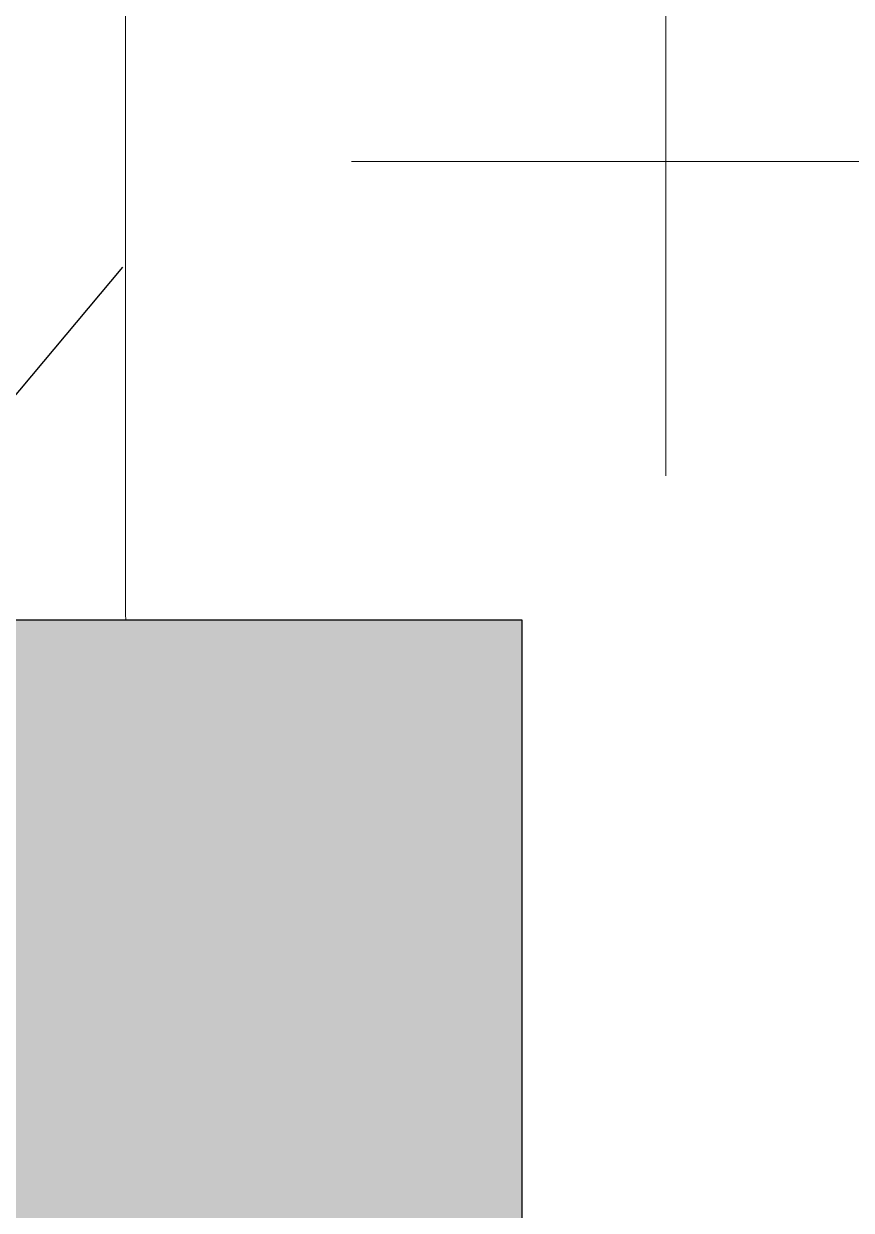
# Model space of a CAD drawing. Header units: millimetres. Extents: x 652937 to 1670132, y 1473552 to 2851037.
# Drawn here: x 708654.2 to 708863.3, y 1509163.6 to 1509463.2 of the extents above; entities that cross this region are included whole.
import ezdxf

# ---------------------------------------------------------------- set-up
doc = ezdxf.new("R2010")
doc.units = ezdxf.units.MM
doc.set_wipeout_variables(frame=1)
doc.linetypes.add('HIDDEN', pattern=[0.375, 0.25, -0.125])
for name, color, linetype in [('000 - CONCRETE_COL_HATCH_', 7, 'Continuous'), ('000 - CONCRETE_COL_MAIN_COLOR_1', 7, 'Continuous'), ('000 - CONCRETE_COL_WIPEOUT_', 7, 'Continuous'), ('TEXT', 7, 'Continuous')]:
    doc.layers.add(name, color=color, linetype=linetype)
for name, color, linetype, lineweight in [('A-FLOR-E', 7, 'Continuous', 9), ('A-WALL', 7, 'Continuous', 25), ('S-230-A-FLOOR', 7, 'Continuous', 9)]:
    doc.layers.add(name, color=color, linetype=linetype, lineweight=lineweight)

# ---------------------------------------------------------------- blocks, each defined once
blk = doc.blocks.new('C25')
at = {"layer": 'S-230-A-FLOOR', "color": 7}
blk.add_line((-2.328306436538696e-10, 0.06864600256085396), (-6.984919309616089e-10, -0.06864600256085396), dxfattribs=at)
at = {"layer": 'S-230-A-FLOOR', "color": 7, "linetype": 'HIDDEN', "ltscale": 5}
blk.add_lwpolyline([(0.1249999984866008, 0.1999999999534339), (0.1249999989522621, -0.2000000001862645), (-0.1250000006984919, -0.2000000004190952), (-0.1250000004656613, 0.1999999997206032)], close=True, dxfattribs=at)
blk = doc.blocks.new('*U8332')
at = {"color": 7}
blk.add_wipeout([(125.02906449511534, 200.01818953239075), (125.0290644951153, -200.01805727282826), (-125.028977197048, -200.0180781491139), (-125.028977197048, 200.01816865610505)], dxfattribs=at).dxf.layer = '000 - CONCRETE_COL_WIPEOUT_'
at = {"layer": '000 - CONCRETE_COL_HATCH_'}
h = blk.add_hatch(dxfattribs=at)
h.set_pattern_fill('AR-CONC', scale=0.05, style=0)
h.set_pattern_definition([(49.99999999999999, (0, 0), (9.1092334498002, -0.7969542769451543), [0.9525000000000001, -10.4775]), (355, (0, 0), (-1.762171071248467, 9.552842261951758), [0.762, -8.3820292085]), (100.4514447, (0.7591003500000001, -0.066412675), (7.347062354517664, 8.755887595609755), [0.80950044, -8.904512229999998]), (46.18420000000001, (0, 2.54), (13.5539520446065, -2.102116396636358), [1.42875, -15.71625]), (96.63555760999996, (1.129495, 2.364825), (11.87020670257515, 12.37130622988608), [1.214251157, -13.356780408]), (351.1841511700001, (0, 2.54), (11.87020670324885, 12.37130622927663), [1.1429983535, -12.572986596]), (21, (1.27, 1.905), (7.580719563456625, -5.11325990935438), [0.9525000000000001, -10.4775]), (326.0000000000001, (1.27, 1.905), (3.090101417382354, 9.209398306115963), [0.762, -8.382]), (71.45144499999999, (1.90172663, 1.478895005), (10.67082096393581, 4.096138444295263), [0.8095004400000001, -8.90449688]), (37.50000000000001, (0, 0), (0.1544301625295909, 4.227751943657656), [0, -8.2804, 0, -8.509, 0, -8.41375]), (7.499999999999999, (0, 0), (3.340983125515288, 5.009028740905975), [0, -4.8514, 0, -8.0899, 0, -3.20675]), (327.5, (-2.8321, 0), (6.77952975834357, -0.2864371996336722), [0, -3.175, 0, -9.906, 0, -13.1445]), (317.5, (-4.1021, 0), (7.406459069300903, 1.271324551666652), [0, -4.1275, 0, -6.578600000000001, 0, -9.3345])])
h.paths.add_polyline_path([(-125.0290208460853, -200.0181338407523), (-125.0290208460853, 200.0181129644667), (125.0290208460853, 200.0181338407523), (125.0290208460853, -200.0181129644667)])
at = {"layer": '000 - CONCRETE_COL_MAIN_COLOR_1', "color": 7}
blk.add_lwpolyline([(-125.0290208460853, -200.0181338407523), (-125.0290208460853, 200.0181129644667), (125.0290208460853, 200.0181338407523), (125.0290208460853, -200.0181129644667), (-125.0290208460853, -200.0181338407523)], close=True, dxfattribs=at)
blk = doc.blocks.new('W-1-PP18-ST_ENT3_REV02_20260413-050421_PP18_ENT3_MAIN_PLAN')
at = {"layer": 'A-FLOR-E'}
h = blk.add_hatch(dxfattribs=at)
h.set_pattern_fill('CROSS', scale=50, angle=210.7689957793228)
h.set_pattern_definition([(90.00830806532014, (9903.888727165991, -26817.57823354565), (-317.5460351444216, 317.453958179856), [158.75, -476.2500000000001]), (180.0083080653204, (9983.252216689521, -26738.19172452204), (-317.453958179856, -317.5460351444216), [158.75, -476.2500000000001])])
h.paths.add_polyline_path([(10552.7724922637, -11720.10914213024), (10552.65647391812, -10919.99999969266), (11302.45717344829, -10919.89127639681), (11302.5731920267, -11720.00041860156)], flags=16)
h.paths.add_polyline_path([(18712.43403395661, -10369.24719647504), (18712.7101582943, -10275.13879491016), (20062.22330671758, -10274.98557907529), (20062.223306834, -7304.822206497192), (20062.22330718325, 1006.469529820606), (8350.240529375384, 1013.833130011335), (8352.581507619703, -15559.00517199188), (13097.40324537293, -15549.91630767472), (13097.37388473027, -10370.04009564407)])
at = {"layer": 'TEXT'}
h = blk.add_hatch(dxfattribs=at)
h.set_pattern_fill('ANSI34', scale=21.83100767730449, angle=305.7689957793228)
h.set_pattern_definition([(230.0083080653204, (16484.82354204194, -22407.65041881241), (318.6218556715972, -267.276760314056), []), (230.0083080653204, (16387.17373050773, -22416.20793845505), (318.6218556715972, -267.276760314056), []), (230.0083080653204, (16289.52391897351, -22424.76545809768), (318.6218556715972, -267.276760314056), []), (230.0083080653204, (16191.87388997548, -22433.3229965996), (318.6218556715972, -267.276760314056), [])])
h.paths.add_polyline_path([(8351.9099206666, -15550.10326229967), (8350.218025129521, 1004.77125053294), (20060.18423601077, 1006.600863533095), (20061.87613178068, -15548.27364929952)], flags=16)
h.paths.add_polyline_path([(8201.931672031293, -15700.12501231395), (8201.109208492795, 1155.654514906928), (20210.65068731573, 1155.931012239307), (20211.47315085423, -15699.84851498157)])
at = {"layer": 'A-WALL', "color": 7, "lineweight": 13}
blk.add_lwpolyline([(20062.22330718325, 1006.469529820606), (20062.22330648475, -15549.88525924273), (8352.604010701412, -15549.943291815), (8350.218026293674, 1004.771250067279)], close=True, dxfattribs=at)
at = {"layer": 'S-230-A-FLOOR', "color": 7, "xscale": 999.9999999999976, "yscale": 999.9999999999976, "zscale": 999.9999999999976, "rotation": 0.008308034234931906}
blk.add_blockref('C25', (8327.596757887164, -15499.92602062412), dxfattribs=at)
at = {"color": 7}
blk.add_blockref('*U8332', (8327.596757014282, -15499.92602085695), dxfattribs=at)

msp = doc.modelspace()

# ---------------------------------------------------------------- block references
at = {"color": 7}
msp.add_blockref('W-1-PP18-ST_ENT3_REV02_20260413-050421_PP18_ENT3_MAIN_PLAN', (700327.4221813822, 1524612.622296095), dxfattribs=at)

doc.saveas('drawing.dxf')
